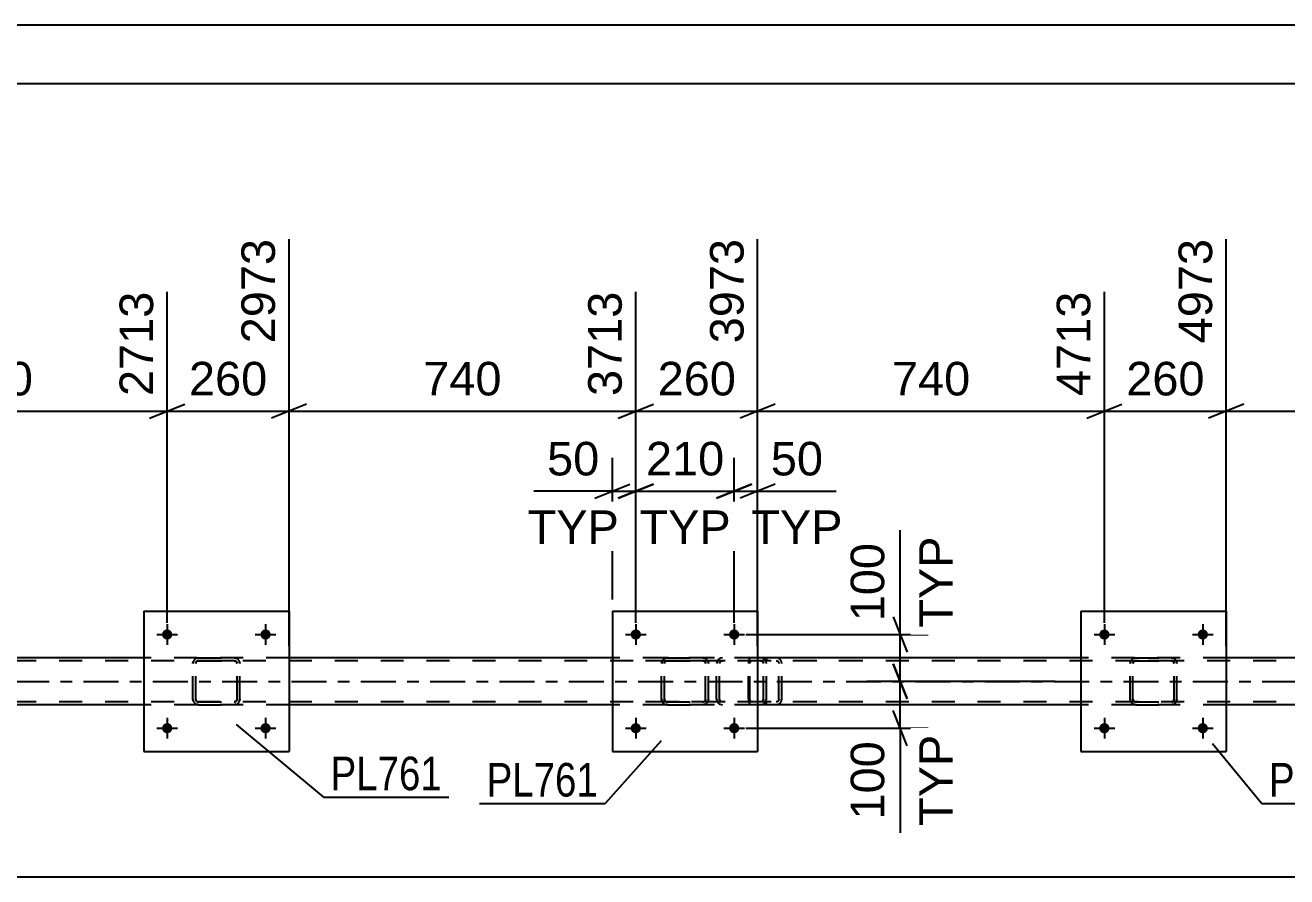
# Model space of a CAD drawing. Header units: millimetres. Extents: x 0 to 841, y 0 to 594.
# Drawn here: x 215.5 to 323.2, y 521.3 to 594 of the extents above; entities that cross this region are included whole.
import ezdxf

# ---------------------------------------------------------------- set-up
doc = ezdxf.new("R2010")
doc.units = ezdxf.units.MM
doc.linetypes.add('DXK_LINE_DOT2', pattern=[3.9198, 1.9599, -1.9599])
doc.linetypes.add('DXK_LINE_DOT3', pattern=[5.9187, 2.979, -0.9799, 0.9799, -0.9799])
doc.styles.add('Arial', font='ARIAL.TTF', dxfattribs={"height": 0.2})
doc.styles.add('Arial Narrow', font='ARIALN.TTF', dxfattribs={"height": 0.2})

# ---------------------------------------------------------------- blocks, each defined once
blk = doc.blocks.new('Unknown-318895815-1115')
at = {"color": 5, "linetype": 'Continuous'}
for p, q in [((841, 594), (0, 594)), ((836, 589), (5, 589))]:
    blk.add_line(p, q, dxfattribs=at)
blk = doc.blocks.new('Part-318895815-1940 - 1938')
at = {"color": 7, "linetype": 'DXK_LINE_DOT2'}
for p, q in [((277.25, 539.7), (277.23, 539.51)), ((277.31, 539.85), (277.25, 539.7)), ((277.39, 539.96), (277.31, 539.85)), ((277.36, 539.51), (277.37, 539.61)), ((277.37, 539.61), (277.4, 539.68)), ((277.5, 539.99), (277.39, 539.96)), ((277.4, 539.68), (277.45, 539.74)), ((277.45, 539.74), (277.5, 539.75)), ((286.9, 539.99), (277.5, 539.99)), ((286.9, 539.75), (277.5, 539.75)), ((278.77, 539.99), (278.77, 539.75)), ((279.78, 539.96), (279.59, 539.99)), ((279.59, 539.75), (279.69, 539.74)), ((279.69, 539.74), (279.77, 539.68)), ((279.77, 539.68), (279.82, 539.61)), ((279.82, 539.61), (279.84, 539.51)), ((280.09, 539.51), (280.05, 539.7)), ((277.23, 536.47), (277.23, 539.51)), ((277.36, 536.47), (277.36, 539.51)), ((279.84, 536.47), (279.84, 539.51)), ((280.09, 536.47), (280.09, 539.51)), ((277.23, 536.47), (277.25, 536.29)), ((277.25, 536.29), (277.31, 536.13)), ((277.37, 536.38), (277.36, 536.47)), ((277.4, 536.3), (277.37, 536.38)), ((277.45, 536.25), (277.4, 536.3)), ((279.77, 536.3), (279.69, 536.25)), ((279.82, 536.38), (279.77, 536.3)), ((279.84, 536.47), (279.82, 536.38)), ((280.05, 536.29), (280.07, 536.38)), ((280.07, 536.38), (280.09, 536.47)), ((277.31, 536.13), (277.39, 536.03)), ((277.39, 536.03), (277.5, 535.99)), ((277.5, 536.23), (277.45, 536.25)), ((286.9, 536.23), (277.5, 536.23)), ((286.9, 535.99), (277.5, 535.99)), ((278.77, 535.99), (278.77, 536.23)), ((279.69, 536.25), (279.59, 536.23)), ((279.59, 535.99), (279.78, 536.03))]:
    blk.add_line(p, q, dxfattribs=at)
for centre, start, end in [((279.6, 539.5), 23.8495, 68.8059), ((279.6, 536.49), 291.1941, 336.1505)]:
    blk.add_arc(centre, 0.492, start, end, dxfattribs=at)
blk = doc.blocks.new('Part-318895815-1942 - 1938')
at = {"color": 7, "linetype": 'DXK_LINE_DOT2'}
for p, q in [((278.26, 539.99), (266.49, 539.99)), ((278.26, 539.75), (266.49, 539.75)), ((274.56, 539.7), (274.52, 539.51)), ((274.77, 539.51), (274.79, 539.61)), ((274.79, 539.61), (274.85, 539.68)), ((275.03, 539.99), (274.83, 539.96)), ((274.85, 539.68), (274.93, 539.74)), ((274.93, 539.74), (275.03, 539.75)), ((278.46, 539.96), (278.26, 539.99)), ((278.26, 539.75), (278.36, 539.74)), ((278.36, 539.74), (278.44, 539.68)), ((278.44, 539.68), (278.5, 539.61)), ((278.5, 539.61), (278.52, 539.51)), ((278.77, 539.51), (278.74, 539.7)), ((274.52, 536.47), (274.52, 539.51)), ((274.77, 536.47), (274.77, 539.51)), ((278.52, 536.47), (278.52, 539.51)), ((278.77, 536.47), (278.77, 539.51)), ((274.52, 536.47), (274.56, 536.29)), ((274.79, 536.38), (274.77, 536.47)), ((274.85, 536.3), (274.79, 536.38)), ((274.93, 536.25), (274.85, 536.3)), ((278.44, 536.3), (278.36, 536.25)), ((278.5, 536.38), (278.44, 536.3)), ((278.52, 536.47), (278.5, 536.38)), ((278.74, 536.29), (278.75, 536.38)), ((278.75, 536.38), (278.77, 536.47)), ((278.26, 536.23), (266.49, 536.23)), ((278.26, 535.99), (266.49, 535.99)), ((274.83, 536.03), (275.03, 535.99)), ((275.03, 536.23), (274.93, 536.25)), ((278.36, 536.25), (278.26, 536.23)), ((278.26, 535.99), (278.46, 536.03))]:
    blk.add_line(p, q, dxfattribs=at)
for centre, start, end in [((275.01, 539.49), 110.7583, 155.68), ((278.28, 539.49), 24.32, 69.2417), ((275.01, 536.49), 204.32, 249.2417), ((278.28, 536.49), 290.7583, 335.68)]:
    blk.add_arc(centre, 0.496, start, end, dxfattribs=at)
blk = doc.blocks.new('Part-318895815-2155 - 1938')
at = {"color": 2, "linetype": 'Continuous'}
for p, q in [((305.62, 543.99), (305.62, 531.99)), ((305.62, 543.99), (318.02, 543.99)), ((318.02, 543.99), (318.02, 531.99)), ((305.62, 531.99), (318.02, 531.99))]:
    blk.add_line(p, q, dxfattribs=at)
blk = doc.blocks.new('Part-318895815-2102 - 1938')
at = {"color": 7, "linetype": 'DXK_LINE_DOT2'}
for p, q in [((726.02, 539.75), (137.62, 539.75)), ((238.02, 539.99), (225.62, 539.99)), ((278.02, 539.99), (265.62, 539.99)), ((318.02, 539.99), (305.62, 539.99)), ((726.02, 536.23), (137.62, 536.23)), ((238.02, 535.99), (225.62, 535.99)), ((278.02, 535.99), (265.62, 535.99)), ((318.02, 535.99), (305.62, 535.99))]:
    blk.add_line(p, q, dxfattribs=at)
at = {"color": 2, "linetype": 'Continuous'}
for p, q in [((225.62, 539.99), (198.02, 539.99)), ((265.62, 539.99), (238.02, 539.99)), ((305.62, 539.99), (278.02, 539.99)), ((345.62, 539.99), (318.02, 539.99)), ((225.62, 535.99), (198.02, 535.99)), ((265.62, 535.99), (238.02, 535.99)), ((305.62, 535.99), (278.02, 535.99)), ((345.62, 535.99), (318.02, 535.99))]:
    blk.add_line(p, q, dxfattribs=at)
at = {"color": 7, "linetype": 'DXK_LINE_DOT3'}
blk.add_line((137.62, 537.99), (726.02, 537.99), dxfattribs=at)
blk = doc.blocks.new('Bolt-318895815-2065 - 1938')
at = {"linetype": 'Continuous'}
for points in [[(228.06, 541.99, -1), (227.18, 541.99, -1)], [(236.46, 541.99, -1), (235.58, 541.99, -1)]]:
    blk.add_hatch(color=1, dxfattribs=at).paths.add_polyline_path(points)
at = {"color": 1, "linetype": 'Continuous'}
for p, q in [((227.62, 542.87), (227.62, 541.11)), ((236.02, 542.87), (236.02, 541.11)), ((226.74, 541.99), (228.5, 541.99)), ((235.14, 541.99), (236.9, 541.99))]:
    blk.add_line(p, q, dxfattribs=at)
blk = doc.blocks.new('Bolt-318895815-2085 - 1938')
at = {"linetype": 'Continuous'}
for points in [[(308.06, 541.99, -1), (307.18, 541.99, -1)], [(316.46, 541.99, -1), (315.58, 541.99, -1)]]:
    blk.add_hatch(color=1, dxfattribs=at).paths.add_polyline_path(points)
at = {"color": 1, "linetype": 'Continuous'}
for p, q in [((307.62, 542.87), (307.62, 541.11)), ((316.02, 542.87), (316.02, 541.11)), ((306.74, 541.99), (308.5, 541.99)), ((315.14, 541.99), (316.9, 541.99))]:
    blk.add_line(p, q, dxfattribs=at)
blk = doc.blocks.new('Bolt-318895815-2086 - 1938')
at = {"linetype": 'Continuous'}
for points in [[(308.06, 533.99, -1), (307.18, 533.99, -1)], [(316.46, 533.99, -1), (315.58, 533.99, -1)]]:
    blk.add_hatch(color=1, dxfattribs=at).paths.add_polyline_path(points)
at = {"color": 1, "linetype": 'Continuous'}
for p, q in [((307.62, 534.87), (307.62, 533.11)), ((316.02, 534.87), (316.02, 533.11)), ((306.74, 533.99), (308.5, 533.99)), ((315.14, 533.99), (316.9, 533.99))]:
    blk.add_line(p, q, dxfattribs=at)
blk = doc.blocks.new('Bolt-318895815-2131 - 1938')
at = {"linetype": 'Continuous'}
for points in [[(228.06, 533.99, -1), (227.18, 533.99, -1)], [(236.46, 533.99, -1), (235.58, 533.99, -1)]]:
    blk.add_hatch(color=1, dxfattribs=at).paths.add_polyline_path(points)
at = {"color": 1, "linetype": 'Continuous'}
for p, q in [((227.62, 534.87), (227.62, 533.11)), ((236.02, 534.87), (236.02, 533.11)), ((226.74, 533.99), (228.5, 533.99)), ((235.14, 533.99), (236.9, 533.99))]:
    blk.add_line(p, q, dxfattribs=at)
blk = doc.blocks.new('Bolt-318895815-2132 - 1938')
at = {"linetype": 'Continuous'}
for points in [[(268.06, 541.99, -1), (267.18, 541.99, -1)], [(276.46, 541.99, -1), (275.58, 541.99, -1)]]:
    blk.add_hatch(color=1, dxfattribs=at).paths.add_polyline_path(points)
at = {"color": 1, "linetype": 'Continuous'}
for p, q in [((267.62, 542.87), (267.62, 541.11)), ((276.02, 542.87), (276.02, 541.11)), ((266.74, 541.99), (268.5, 541.99)), ((275.14, 541.99), (276.9, 541.99))]:
    blk.add_line(p, q, dxfattribs=at)
blk = doc.blocks.new('Bolt-318895815-2138 - 1938')
at = {"linetype": 'Continuous'}
for points in [[(268.06, 533.99, -1), (267.18, 533.99, -1)], [(276.46, 533.99, -1), (275.58, 533.99, -1)]]:
    blk.add_hatch(color=1, dxfattribs=at).paths.add_polyline_path(points)
at = {"color": 1, "linetype": 'Continuous'}
for p, q in [((267.62, 534.87), (267.62, 533.11)), ((276.02, 534.87), (276.02, 533.11)), ((266.74, 533.99), (268.5, 533.99)), ((275.14, 533.99), (276.9, 533.99))]:
    blk.add_line(p, q, dxfattribs=at)
blk = doc.blocks.new('Part-318895815-2143 - 1938')
at = {"color": 2, "linetype": 'Continuous'}
for p, q in [((225.62, 543.99), (225.62, 531.99)), ((225.62, 543.99), (238.02, 543.99)), ((238.02, 543.99), (238.02, 531.99)), ((225.62, 531.99), (238.02, 531.99))]:
    blk.add_line(p, q, dxfattribs=at)
blk = doc.blocks.new('Part-318895815-2144 - 1938')
at = {"color": 7, "linetype": 'DXK_LINE_DOT2'}
for p, q in [((229.82, 539.51), (229.85, 539.7)), ((229.85, 539.7), (229.82, 539.51)), ((230.07, 539.61), (230.06, 539.51)), ((230.06, 539.51), (230.07, 539.6)), ((230.07, 539.6), (230.13, 539.68)), ((230.13, 539.68), (230.07, 539.61)), ((230.11, 539.96), (230.3, 539.99)), ((230.3, 539.99), (230.11, 539.96)), ((230.2, 539.74), (230.13, 539.68)), ((230.13, 539.68), (230.2, 539.73)), ((230.2, 539.73), (230.3, 539.75)), ((230.3, 539.75), (230.2, 539.74)), ((230.3, 539.99), (233.34, 539.99)), ((230.3, 539.99), (230.3, 539.99)), ((230.3, 539.99), (233.34, 539.99)), ((230.3, 539.75), (233.34, 539.75)), ((230.3, 539.75), (230.3, 539.75)), ((233.34, 539.75), (230.3, 539.75)), ((233.34, 539.99), (233.34, 539.99)), ((233.34, 539.99), (233.52, 539.96)), ((233.52, 539.96), (233.34, 539.99)), ((233.34, 539.75), (233.34, 539.75)), ((233.34, 539.75), (233.43, 539.73)), ((233.43, 539.74), (233.34, 539.75)), ((233.51, 539.68), (233.43, 539.74)), ((233.43, 539.73), (233.51, 539.68)), ((233.51, 539.68), (233.56, 539.6)), ((233.56, 539.61), (233.51, 539.68)), ((233.58, 539.51), (233.56, 539.61)), ((233.56, 539.6), (233.58, 539.51)), ((233.78, 539.7), (233.82, 539.51)), ((233.82, 539.51), (233.78, 539.7)), ((229.82, 536.47), (229.82, 539.51)), ((230.06, 536.47), (230.06, 539.51)), ((233.58, 536.47), (233.58, 539.51)), ((233.82, 536.47), (233.82, 539.51)), ((229.85, 536.29), (229.82, 536.47)), ((229.82, 536.47), (229.85, 536.29)), ((230.07, 536.38), (230.06, 536.47)), ((230.06, 536.47), (230.07, 536.38)), ((230.13, 536.3), (230.07, 536.38)), ((230.07, 536.38), (230.13, 536.3)), ((230.2, 536.25), (230.13, 536.3)), ((230.13, 536.3), (230.2, 536.25)), ((233.51, 536.3), (233.43, 536.25)), ((233.43, 536.25), (233.51, 536.3)), ((233.56, 536.38), (233.51, 536.3)), ((233.51, 536.3), (233.56, 536.38)), ((233.58, 536.47), (233.56, 536.38)), ((233.56, 536.38), (233.58, 536.47)), ((233.82, 536.47), (233.78, 536.29)), ((233.78, 536.29), (233.82, 536.47)), ((230.3, 535.99), (230.11, 536.03)), ((230.11, 536.03), (230.3, 535.99)), ((230.3, 536.23), (230.2, 536.25)), ((230.2, 536.25), (230.3, 536.23)), ((230.3, 536.23), (233.34, 536.23)), ((230.3, 536.23), (230.3, 536.23)), ((230.3, 536.23), (233.34, 536.23)), ((230.3, 535.99), (233.34, 535.99)), ((230.3, 535.99), (230.3, 535.99)), ((230.3, 535.99), (233.34, 535.99)), ((233.43, 536.25), (233.34, 536.23)), ((233.34, 536.23), (233.43, 536.25)), ((233.34, 536.23), (233.34, 536.23)), ((233.52, 536.03), (233.34, 535.99)), ((233.34, 535.99), (233.52, 536.03)), ((233.34, 535.99), (233.34, 535.99))]:
    blk.add_line(p, q, dxfattribs=at)
at = {"color": 7, "linetype": 'DXK_LINE_DOT3'}
blk.add_line((231.82, 537.99), (231.82, 537.99), dxfattribs=at)
at = {"color": 7, "linetype": 'DXK_LINE_DOT2'}
for centre, start, end in [((230.3, 539.51), 112.5, 157.5), ((230.3, 539.51), 112.5, 157.5), ((233.34, 539.51), 22.5, 67.5), ((233.34, 539.51), 22.5, 67.5), ((230.3, 536.47), 202.5, 247.5), ((230.3, 536.47), 202.5, 247.5), ((233.34, 536.47), 292.5, 337.5), ((233.34, 536.47), 292.5, 337.5)]:
    blk.add_arc(centre, 0.48, start, end, dxfattribs=at)
blk = doc.blocks.new('Part-318895815-2149 - 1938')
at = {"color": 2, "linetype": 'Continuous'}
for p, q in [((265.62, 543.99), (265.62, 531.99)), ((265.62, 543.99), (278.02, 543.99)), ((278.02, 543.99), (278.02, 531.99)), ((265.62, 531.99), (278.02, 531.99))]:
    blk.add_line(p, q, dxfattribs=at)
blk = doc.blocks.new('Part-318895815-2150 - 1938')
at = {"color": 7, "linetype": 'DXK_LINE_DOT2'}
for p, q in [((269.82, 539.51), (269.86, 539.7)), ((269.86, 539.7), (269.82, 539.51)), ((270.08, 539.61), (270.06, 539.51)), ((270.06, 539.51), (270.08, 539.6)), ((270.08, 539.6), (270.13, 539.68)), ((270.13, 539.68), (270.08, 539.61)), ((270.12, 539.96), (270.3, 539.99)), ((270.3, 539.99), (270.12, 539.96)), ((270.21, 539.74), (270.13, 539.68)), ((270.13, 539.68), (270.21, 539.73)), ((270.21, 539.73), (270.3, 539.75)), ((270.3, 539.75), (270.21, 539.74)), ((270.3, 539.99), (273.34, 539.99)), ((270.3, 539.99), (270.3, 539.99)), ((270.3, 539.99), (273.34, 539.99)), ((270.3, 539.75), (273.34, 539.75)), ((270.3, 539.75), (270.3, 539.75)), ((273.34, 539.75), (270.3, 539.75)), ((273.34, 539.99), (273.34, 539.99)), ((273.34, 539.99), (273.53, 539.96)), ((273.53, 539.96), (273.34, 539.99)), ((273.34, 539.75), (273.34, 539.75)), ((273.34, 539.75), (273.43, 539.73)), ((273.43, 539.74), (273.34, 539.75)), ((273.51, 539.68), (273.43, 539.74)), ((273.43, 539.73), (273.51, 539.68)), ((273.51, 539.68), (273.56, 539.6)), ((273.56, 539.61), (273.51, 539.68)), ((273.58, 539.51), (273.56, 539.61)), ((273.56, 539.6), (273.58, 539.51)), ((273.79, 539.7), (273.82, 539.51)), ((273.82, 539.51), (273.79, 539.7)), ((269.82, 536.47), (269.82, 539.51)), ((270.06, 536.47), (270.06, 539.51)), ((273.58, 536.47), (273.58, 539.51)), ((273.82, 536.47), (273.82, 539.51)), ((269.86, 536.29), (269.82, 536.47)), ((269.82, 536.47), (269.86, 536.29)), ((270.08, 536.38), (270.06, 536.47)), ((270.06, 536.47), (270.08, 536.38)), ((270.13, 536.3), (270.08, 536.38)), ((270.08, 536.38), (270.13, 536.3)), ((270.21, 536.25), (270.13, 536.3)), ((270.13, 536.3), (270.21, 536.25)), ((273.51, 536.3), (273.43, 536.25)), ((273.43, 536.25), (273.51, 536.3)), ((273.56, 536.38), (273.51, 536.3)), ((273.51, 536.3), (273.56, 536.38)), ((273.58, 536.47), (273.56, 536.38)), ((273.56, 536.38), (273.58, 536.47)), ((273.82, 536.47), (273.79, 536.29)), ((273.79, 536.29), (273.82, 536.47)), ((270.3, 535.99), (270.12, 536.03)), ((270.12, 536.03), (270.3, 535.99)), ((270.3, 536.23), (270.21, 536.25)), ((270.21, 536.25), (270.3, 536.23)), ((270.3, 536.23), (273.34, 536.23)), ((270.3, 536.23), (270.3, 536.23)), ((270.3, 536.23), (273.34, 536.23)), ((270.3, 535.99), (273.34, 535.99)), ((270.3, 535.99), (270.3, 535.99)), ((270.3, 535.99), (273.34, 535.99)), ((273.43, 536.25), (273.34, 536.23)), ((273.34, 536.23), (273.43, 536.25)), ((273.34, 536.23), (273.34, 536.23)), ((273.53, 536.03), (273.34, 535.99)), ((273.34, 535.99), (273.53, 536.03)), ((273.34, 535.99), (273.34, 535.99))]:
    blk.add_line(p, q, dxfattribs=at)
at = {"color": 7, "linetype": 'DXK_LINE_DOT3'}
blk.add_line((271.82, 537.99), (271.82, 537.99), dxfattribs=at)
at = {"color": 7, "linetype": 'DXK_LINE_DOT2'}
for centre, start, end in [((270.3, 539.51), 112.5, 157.5), ((270.3, 539.51), 112.5, 157.5), ((273.34, 539.51), 22.5, 67.5), ((273.34, 539.51), 22.5, 67.5), ((270.3, 536.47), 202.5, 247.5), ((270.3, 536.47), 202.5, 247.5), ((273.34, 536.47), 292.5, 337.5), ((273.34, 536.47), 292.5, 337.5)]:
    blk.add_arc(centre, 0.48, start, end, dxfattribs=at)
blk = doc.blocks.new('Part-318895815-2182 - 1938')
at = {"color": 7, "linetype": 'DXK_LINE_DOT2'}
for p, q in [((309.82, 539.51), (309.86, 539.7)), ((309.86, 539.7), (309.82, 539.51)), ((310.08, 539.61), (310.06, 539.51)), ((310.06, 539.51), (310.08, 539.6)), ((310.08, 539.6), (310.13, 539.68)), ((310.13, 539.68), (310.08, 539.61)), ((310.12, 539.96), (310.3, 539.99)), ((310.3, 539.99), (310.12, 539.96)), ((310.21, 539.74), (310.13, 539.68)), ((310.13, 539.68), (310.21, 539.73)), ((310.21, 539.73), (310.3, 539.75)), ((310.3, 539.75), (310.21, 539.74)), ((310.3, 539.99), (313.34, 539.99)), ((310.3, 539.99), (310.3, 539.99)), ((310.3, 539.99), (313.34, 539.99)), ((310.3, 539.75), (313.34, 539.75)), ((310.3, 539.75), (310.3, 539.75)), ((313.34, 539.75), (310.3, 539.75)), ((313.34, 539.99), (313.34, 539.99)), ((313.34, 539.99), (313.53, 539.96)), ((313.53, 539.96), (313.34, 539.99)), ((313.34, 539.75), (313.34, 539.75)), ((313.34, 539.75), (313.43, 539.73)), ((313.43, 539.74), (313.34, 539.75)), ((313.51, 539.68), (313.43, 539.74)), ((313.43, 539.73), (313.51, 539.68)), ((313.51, 539.68), (313.56, 539.6)), ((313.56, 539.61), (313.51, 539.68)), ((313.58, 539.51), (313.56, 539.61)), ((313.56, 539.6), (313.58, 539.51)), ((313.79, 539.7), (313.82, 539.51)), ((313.82, 539.51), (313.79, 539.7)), ((309.82, 536.47), (309.82, 539.51)), ((310.06, 536.47), (310.06, 539.51)), ((313.58, 536.47), (313.58, 539.51)), ((313.82, 536.47), (313.82, 539.51)), ((309.86, 536.29), (309.82, 536.47)), ((309.82, 536.47), (309.86, 536.29)), ((310.08, 536.38), (310.06, 536.47)), ((310.06, 536.47), (310.08, 536.38)), ((310.13, 536.3), (310.08, 536.38)), ((310.08, 536.38), (310.13, 536.3)), ((310.21, 536.25), (310.13, 536.3)), ((310.13, 536.3), (310.21, 536.25)), ((313.51, 536.3), (313.43, 536.25)), ((313.43, 536.25), (313.51, 536.3)), ((313.56, 536.38), (313.51, 536.3)), ((313.51, 536.3), (313.56, 536.38)), ((313.58, 536.47), (313.56, 536.38)), ((313.56, 536.38), (313.58, 536.47)), ((313.82, 536.47), (313.79, 536.29)), ((313.79, 536.29), (313.82, 536.47)), ((310.3, 535.99), (310.12, 536.03)), ((310.12, 536.03), (310.3, 535.99)), ((310.3, 536.23), (310.21, 536.25)), ((310.21, 536.25), (310.3, 536.23)), ((310.3, 536.23), (313.34, 536.23)), ((310.3, 536.23), (310.3, 536.23)), ((310.3, 536.23), (313.34, 536.23)), ((310.3, 535.99), (313.34, 535.99)), ((310.3, 535.99), (310.3, 535.99)), ((310.3, 535.99), (313.34, 535.99)), ((313.43, 536.25), (313.34, 536.23)), ((313.34, 536.23), (313.43, 536.25)), ((313.34, 536.23), (313.34, 536.23)), ((313.53, 536.03), (313.34, 535.99)), ((313.34, 535.99), (313.53, 536.03)), ((313.34, 535.99), (313.34, 535.99))]:
    blk.add_line(p, q, dxfattribs=at)
at = {"color": 7, "linetype": 'DXK_LINE_DOT3'}
blk.add_line((311.82, 537.99), (311.82, 537.99), dxfattribs=at)
at = {"color": 7, "linetype": 'DXK_LINE_DOT2'}
for centre, start, end in [((310.3, 539.51), 112.5, 157.5), ((310.3, 539.51), 112.5, 157.5), ((313.34, 539.51), 22.5, 67.5), ((313.34, 539.51), 22.5, 67.5), ((310.3, 536.47), 202.5, 247.5), ((310.3, 536.47), 202.5, 247.5), ((313.34, 536.47), 292.5, 337.5), ((313.34, 536.47), 292.5, 337.5)]:
    blk.add_arc(centre, 0.48, start, end, dxfattribs=at)
blk = doc.blocks.new('StraightDimension-318895815-8010 - 1938')
at = {"color": 7, "linetype": 'Continuous'}
for p, q in [((278.02, 540.99), (278.02, 575.74)), ((267.62, 542.99), (267.62, 571.24)), ((266.12, 560.45), (269.12, 561.65)), ((279.52, 561.65), (276.52, 560.45)), ((267.62, 561.05), (278.02, 561.05))]:
    blk.add_line(p, q, dxfattribs=at)
at = {"color": 0}
blk.add_wipeout([(276.76, 561.8), (276.76, 566), (268.89, 566), (268.89, 561.8)], dxfattribs=at)
at = {"color": 3, "style": 'Arial'}
blk.add_text('260', height=2.865, dxfattribs=at).set_placement((269.49, 562.4))
at = {"color": 0, "linetype": 'Continuous'}
blk.add_wipeout([(277.42, 576.34), (273.22, 576.34), (273.22, 566.25), (277.42, 566.25)], dxfattribs=at)
at = {"color": 3, "linetype": 'Continuous', "style": 'Arial'}
blk.add_text('3973', height=2.865, rotation=90.0002, dxfattribs=at).set_placement((276.82, 566.85))
blk = doc.blocks.new('StraightDimension-318895815-8008 - 1938')
at = {"color": 7, "linetype": 'Continuous'}
for p, q in [((318.02, 540.99), (318.02, 575.74)), ((307.62, 542.99), (307.62, 571.24)), ((306.12, 560.45), (309.12, 561.65)), ((319.52, 561.65), (316.52, 560.45)), ((307.62, 561.05), (318.02, 561.05))]:
    blk.add_line(p, q, dxfattribs=at)
at = {"color": 0}
blk.add_wipeout([(316.76, 561.8), (316.76, 566), (308.89, 566), (308.89, 561.8)], dxfattribs=at)
at = {"color": 3, "style": 'Arial'}
blk.add_text('260', height=2.865, dxfattribs=at).set_placement((309.49, 562.4))
at = {"color": 0, "linetype": 'Continuous'}
blk.add_wipeout([(317.42, 576.34), (313.22, 576.34), (313.22, 566.25), (317.42, 566.25)], dxfattribs=at)
at = {"color": 3, "linetype": 'Continuous', "style": 'Arial'}
blk.add_text('4973', height=2.865, rotation=90.0002, dxfattribs=at).set_placement((316.82, 566.85))
blk = doc.blocks.new('StraightDimension-318895815-8007 - 1938')
at = {"color": 7, "linetype": 'Continuous'}
for p, q in [((318.02, 540.99), (318.02, 575.74)), ((347.62, 542.99), (347.62, 571.24)), ((319.52, 561.65), (316.52, 560.45)), ((346.12, 560.45), (349.12, 561.65)), ((318.02, 561.05), (347.62, 561.05))]:
    blk.add_line(p, q, dxfattribs=at)
at = {"color": 0}
blk.add_wipeout([(336.76, 561.8), (336.76, 566), (328.88, 566), (328.88, 561.8)], dxfattribs=at)
at = {"color": 3, "style": 'Arial'}
blk.add_text('740', height=2.865, dxfattribs=at).set_placement((329.48, 562.4))
at = {"color": 0, "linetype": 'Continuous'}
blk.add_wipeout([(347.02, 571.84), (342.82, 571.84), (342.82, 561.75), (347.02, 561.75)], dxfattribs=at)
at = {"color": 3, "linetype": 'Continuous', "style": 'Arial'}
blk.add_text('5713', height=2.865, rotation=90.0002, dxfattribs=at).set_placement((346.42, 562.35))
blk = doc.blocks.new('StraightDimension-318895815-2225 - 1938')
at = {"color": 7, "linetype": 'Continuous'}
blk.add_line((129, 521.31), (759.87, 521.31), dxfattribs=at)
blk = doc.blocks.new('StraightDimension-318895815-2257 - 1938')
at = {"color": 7, "linetype": 'Continuous'}
for p, q in [((265.62, 544.99), (265.62, 557.07)), ((267.62, 542.99), (267.62, 557.07)), ((264.12, 553.62), (267.12, 554.82)), ((269.12, 554.82), (266.12, 553.62)), ((265.62, 554.22), (258.93, 554.22)), ((265.62, 554.22), (258.93, 554.22)), ((265.62, 554.22), (267.62, 554.22))]:
    blk.add_line(p, q, dxfattribs=at)
at = {"color": 0}
blk.add_wipeout([(265.1, 554.97), (265.1, 559.17), (259.45, 559.17), (259.45, 554.97)], dxfattribs=at)
at = {"color": 0, "linetype": 'Continuous'}
blk.add_wipeout([(266.76, 549.12), (266.76, 553.32), (257.79, 553.32), (257.79, 549.12)], dxfattribs=at)
at = {"color": 3, "style": 'Arial'}
blk.add_text('50', height=2.865, dxfattribs=at).set_placement((260.05, 555.57))
at = {"color": 3, "linetype": 'Continuous', "style": 'Arial'}
blk.add_text('TYP', height=2.865, dxfattribs=at).set_placement((258.39, 549.72))
blk = doc.blocks.new('StraightDimension-318895815-2270 - 1938')
at = {"color": 7, "linetype": 'Continuous'}
for p, q in [((276.02, 542.99), (276.02, 557.07)), ((278.02, 544.99), (278.02, 557.07)), ((274.52, 553.62), (277.52, 554.82)), ((279.52, 554.82), (276.52, 553.62)), ((276.02, 554.22), (278.02, 554.22)), ((278.02, 554.22), (284.72, 554.22)), ((278.02, 554.22), (284.72, 554.22))]:
    blk.add_line(p, q, dxfattribs=at)
at = {"color": 0}
blk.add_wipeout([(284.2, 554.97), (284.2, 559.17), (278.55, 559.17), (278.55, 554.97)], dxfattribs=at)
at = {"color": 0, "linetype": 'Continuous'}
blk.add_wipeout([(285.86, 549.12), (285.86, 553.32), (276.88, 553.32), (276.88, 549.12)], dxfattribs=at)
at = {"color": 3, "style": 'Arial'}
blk.add_text('50', height=2.865, dxfattribs=at).set_placement((279.15, 555.57))
at = {"color": 3, "linetype": 'Continuous', "style": 'Arial'}
blk.add_text('TYP', height=2.865, dxfattribs=at).set_placement((277.48, 549.72))
blk = doc.blocks.new('StraightDimension-318895815-2283 - 1938')
at = {"color": 7, "linetype": 'Continuous'}
for p, q in [((267.62, 542.99), (267.62, 557.07)), ((276.02, 542.99), (276.02, 557.07)), ((266.12, 553.62), (269.12, 554.82)), ((277.52, 554.82), (274.52, 553.62)), ((267.62, 554.22), (276.02, 554.22))]:
    blk.add_line(p, q, dxfattribs=at)
at = {"color": 0}
blk.add_wipeout([(275.76, 554.97), (275.76, 559.17), (267.89, 559.17), (267.89, 554.97)], dxfattribs=at)
at = {"color": 0, "linetype": 'Continuous'}
blk.add_wipeout([(276.31, 549.12), (276.31, 553.32), (267.34, 553.32), (267.34, 549.12)], dxfattribs=at)
at = {"color": 3, "style": 'Arial'}
blk.add_text('210', height=2.865, dxfattribs=at).set_placement((268.49, 555.57))
at = {"color": 3, "linetype": 'Continuous', "style": 'Arial'}
blk.add_text('TYP', height=2.865, dxfattribs=at).set_placement((267.94, 549.72))
blk = doc.blocks.new('StraightDimension-318895815-2317 - 1938')
at = {"color": 7, "linetype": 'Continuous'}
for p, q in [((289.58, 539.49), (290.78, 536.49)), ((303.43, 537.99), (287.33, 537.99)), ((290.18, 533.99), (290.18, 537.99)), ((290.78, 532.49), (289.58, 535.49)), ((277.02, 533.99), (292.58, 533.99)), ((290.18, 533.99), (290.18, 525.07)), ((290.18, 533.99), (290.18, 525.07))]:
    blk.add_line(p, q, dxfattribs=at)
at = {"color": 0}
blk.add_wipeout([(289.43, 533.47), (285.23, 533.47), (285.23, 525.6), (289.43, 525.6)], dxfattribs=at)
at = {"color": 0, "linetype": 'Continuous'}
blk.add_wipeout([(295.28, 534.02), (291.08, 534.02), (291.08, 525.05), (295.28, 525.05)], dxfattribs=at)
at = {"color": 3, "linetype": 'Continuous', "style": 'Arial'}
blk.add_text('TYP', height=2.865, rotation=90.0002, dxfattribs=at).set_placement((294.68, 525.65))
at = {"color": 3, "style": 'Arial'}
blk.add_text('100', height=2.865, rotation=90.0002, dxfattribs=at).set_placement((288.83, 526.2))
blk = doc.blocks.new('StraightDimension-318895815-2337 - 1938')
at = {"color": 7, "linetype": 'Continuous'}
for p, q in [((290.18, 541.99), (290.18, 550.91)), ((290.18, 541.99), (290.18, 550.91)), ((289.58, 543.49), (290.78, 540.49)), ((277.02, 541.99), (292.58, 541.99)), ((290.18, 537.99), (290.18, 541.99)), ((290.78, 536.49), (289.58, 539.49)), ((303.43, 537.99), (287.33, 537.99))]:
    blk.add_line(p, q, dxfattribs=at)
at = {"color": 0}
blk.add_wipeout([(289.43, 550.39), (285.23, 550.39), (285.23, 542.52), (289.43, 542.52)], dxfattribs=at)
at = {"color": 0, "linetype": 'Continuous'}
blk.add_wipeout([(295.28, 550.94), (291.08, 550.94), (291.08, 541.97), (295.28, 541.97)], dxfattribs=at)
at = {"color": 3, "style": 'Arial'}
blk.add_text('100', height=2.865, rotation=90.0002, dxfattribs=at).set_placement((288.83, 543.12))
at = {"color": 3, "linetype": 'Continuous', "style": 'Arial'}
blk.add_text('TYP', height=2.865, rotation=90.0002, dxfattribs=at).set_placement((294.68, 542.57))
blk = doc.blocks.new('StraightDimension-318895815-8009 - 1938')
at = {"color": 7, "linetype": 'Continuous'}
for p, q in [((278.02, 540.99), (278.02, 575.74)), ((307.62, 542.99), (307.62, 571.24)), ((279.52, 561.65), (276.52, 560.45)), ((306.12, 560.45), (309.12, 561.65)), ((278.02, 561.05), (307.62, 561.05))]:
    blk.add_line(p, q, dxfattribs=at)
at = {"color": 0}
blk.add_wipeout([(296.76, 561.8), (296.76, 566), (288.89, 566), (288.89, 561.8)], dxfattribs=at)
at = {"color": 3, "style": 'Arial'}
blk.add_text('740', height=2.865, dxfattribs=at).set_placement((289.49, 562.4))
at = {"color": 0, "linetype": 'Continuous'}
blk.add_wipeout([(307.02, 571.84), (302.82, 571.84), (302.82, 561.75), (307.02, 561.75)], dxfattribs=at)
at = {"color": 3, "linetype": 'Continuous', "style": 'Arial'}
blk.add_text('4713', height=2.865, rotation=90.0002, dxfattribs=at).set_placement((306.42, 562.35))
blk = doc.blocks.new('StraightDimension-318895815-8011 - 1938')
at = {"color": 7, "linetype": 'Continuous'}
for p, q in [((238.02, 540.99), (238.02, 575.74)), ((267.62, 542.99), (267.62, 571.24)), ((239.52, 561.65), (236.52, 560.45)), ((266.12, 560.45), (269.12, 561.65)), ((238.02, 561.05), (267.62, 561.05))]:
    blk.add_line(p, q, dxfattribs=at)
at = {"color": 0}
blk.add_wipeout([(256.76, 561.8), (256.76, 566), (248.88, 566), (248.88, 561.8)], dxfattribs=at)
at = {"color": 3, "style": 'Arial'}
blk.add_text('740', height=2.865, dxfattribs=at).set_placement((249.48, 562.4))
at = {"color": 0, "linetype": 'Continuous'}
blk.add_wipeout([(267.02, 571.84), (262.82, 571.84), (262.82, 561.75), (267.02, 561.75)], dxfattribs=at)
at = {"color": 3, "linetype": 'Continuous', "style": 'Arial'}
blk.add_text('3713', height=2.865, rotation=90.0002, dxfattribs=at).set_placement((266.42, 562.35))
blk = doc.blocks.new('StraightDimension-318895815-8012 - 1938')
at = {"color": 7, "linetype": 'Continuous'}
for p, q in [((238.02, 540.99), (238.02, 575.74)), ((227.62, 542.99), (227.62, 571.24)), ((226.12, 560.45), (229.12, 561.65)), ((239.52, 561.65), (236.52, 560.45)), ((227.62, 561.05), (238.02, 561.05))]:
    blk.add_line(p, q, dxfattribs=at)
at = {"color": 0}
blk.add_wipeout([(236.75, 561.8), (236.75, 566), (228.88, 566), (228.88, 561.8)], dxfattribs=at)
at = {"color": 3, "style": 'Arial'}
blk.add_text('260', height=2.865, dxfattribs=at).set_placement((229.48, 562.4))
at = {"color": 0, "linetype": 'Continuous'}
blk.add_wipeout([(237.42, 576.34), (233.22, 576.34), (233.22, 566.25), (237.42, 566.25)], dxfattribs=at)
at = {"color": 3, "linetype": 'Continuous', "style": 'Arial'}
blk.add_text('2973', height=2.865, rotation=90.0002, dxfattribs=at).set_placement((236.82, 566.85))
blk = doc.blocks.new('StraightDimension-318895815-8013 - 1938')
at = {"color": 7, "linetype": 'Continuous'}
for p, q in [((198.02, 540.99), (198.02, 575.74)), ((227.62, 542.99), (227.62, 571.24)), ((199.52, 561.65), (196.52, 560.45)), ((226.12, 560.45), (229.12, 561.65)), ((198.02, 561.05), (227.62, 561.05))]:
    blk.add_line(p, q, dxfattribs=at)
at = {"color": 0}
blk.add_wipeout([(216.75, 561.8), (216.75, 566), (208.88, 566), (208.88, 561.8)], dxfattribs=at)
at = {"color": 3, "style": 'Arial'}
blk.add_text('740', height=2.865, dxfattribs=at).set_placement((209.48, 562.4))
at = {"color": 0, "linetype": 'Continuous'}
blk.add_wipeout([(227.02, 571.84), (222.82, 571.84), (222.82, 561.75), (227.02, 561.75)], dxfattribs=at)
at = {"color": 3, "linetype": 'Continuous', "style": 'Arial'}
blk.add_text('2713', height=2.865, rotation=90.0002, dxfattribs=at).set_placement((226.42, 562.35))
blk = doc.blocks.new('Mark-318895815-2151 - 1938')
at = {"color": 30, "linetype": 'Continuous'}
for p, q in [((316.86, 532.69), (321.07, 527.56)), ((321.07, 527.56), (331.77, 527.56))]:
    blk.add_line(p, q, dxfattribs=at)
at = {"color": 0}
blk.add_wipeout([(331.17, 528.16), (331.17, 531.16), (321.67, 531.16), (321.67, 528.16)], dxfattribs=at)
blk.add_wipeout([(331.17, 528.16), (331.17, 531.16), (321.67, 531.16), (321.67, 528.16)], dxfattribs=at)
at = {"color": 3, "style": 'Arial Narrow'}
blk.add_text('PL761', height=2.863, dxfattribs=at).set_placement((321.67, 528.16))
blk = doc.blocks.new('Mark-318895815-2139 - 1938')
at = {"color": 30, "linetype": 'Continuous'}
for p, q in [((233.5, 534.3), (240.97, 528.1)), ((240.97, 528.1), (251.67, 528.1))]:
    blk.add_line(p, q, dxfattribs=at)
at = {"color": 0}
blk.add_wipeout([(251.07, 528.7), (251.07, 531.7), (241.57, 531.7), (241.57, 528.7)], dxfattribs=at)
blk.add_wipeout([(251.07, 528.7), (251.07, 531.7), (241.57, 531.7), (241.57, 528.7)], dxfattribs=at)
at = {"color": 3, "style": 'Arial Narrow'}
blk.add_text('PL761', height=2.863, dxfattribs=at).set_placement((241.57, 528.7))
blk = doc.blocks.new('Mark-318895815-2145 - 1938')
at = {"color": 30, "linetype": 'Continuous'}
for p in [(269.78, 532.92), (254.29, 527.56)]:
    blk.add_line(p, (265, 527.56), dxfattribs=at)
at = {"color": 0}
blk.add_wipeout([(264.4, 528.16), (264.4, 531.16), (254.89, 531.16), (254.89, 528.16)], dxfattribs=at)
blk.add_wipeout([(264.4, 528.16), (264.4, 531.16), (254.89, 531.16), (254.89, 528.16)], dxfattribs=at)
at = {"color": 3, "style": 'Arial Narrow'}
blk.add_text('PL761', height=2.863, dxfattribs=at).set_placement((254.89, 528.16))

msp = doc.modelspace()

# ---------------------------------------------------------------- block references
for name in ['Unknown-318895815-1115', 'Part-318895815-2143 - 1938', 'Part-318895815-2149 - 1938', 'Part-318895815-2155 - 1938', 'Bolt-318895815-2065 - 1938', 'Bolt-318895815-2132 - 1938', 'Bolt-318895815-2085 - 1938', 'Part-318895815-2102 - 1938', 'Part-318895815-2144 - 1938', 'Part-318895815-1942 - 1938', 'Part-318895815-2150 - 1938', 'Part-318895815-1940 - 1938', 'Part-318895815-2182 - 1938', 'Bolt-318895815-2131 - 1938', 'Bolt-318895815-2138 - 1938', 'Bolt-318895815-2086 - 1938']:
    msp.add_blockref(name, (0, 0))

# ---------------------------------------------------------------- next in the draw order: block references
for name in ['StraightDimension-318895815-8010 - 1938', 'StraightDimension-318895815-8008 - 1938', 'StraightDimension-318895815-2225 - 1938']:
    msp.add_blockref(name, (0, 0))

# ---------------------------------------------------------------- next in the draw order: block references
for name in ['StraightDimension-318895815-8007 - 1938', 'StraightDimension-318895815-2257 - 1938', 'StraightDimension-318895815-2270 - 1938', 'StraightDimension-318895815-2317 - 1938', 'Mark-318895815-2139 - 1938', 'Mark-318895815-2145 - 1938', 'Mark-318895815-2151 - 1938']:
    msp.add_blockref(name, (0, 0))

# ---------------------------------------------------------------- next in the draw order: block references
msp.add_blockref('StraightDimension-318895815-2283 - 1938', (0, 0))

# ---------------------------------------------------------------- next in the draw order: block references
for name in ['StraightDimension-318895815-8011 - 1938', 'StraightDimension-318895815-2337 - 1938']:
    msp.add_blockref(name, (0, 0))

# ---------------------------------------------------------------- next in the draw order: block references
for name in ['StraightDimension-318895815-8012 - 1938', 'StraightDimension-318895815-8009 - 1938']:
    msp.add_blockref(name, (0, 0))

# ---------------------------------------------------------------- next in the draw order: block references
msp.add_blockref('StraightDimension-318895815-8013 - 1938', (0, 0))

doc.saveas('drawing.dxf')
